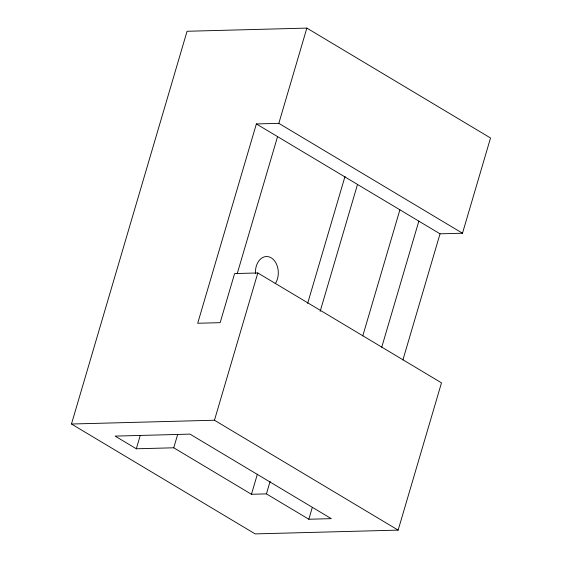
<?xml version="1.0" encoding="UTF-8"?>
<svg xmlns="http://www.w3.org/2000/svg" width="562" height="562" viewBox="0 0 562 562"><rect width="100%" height="100%" fill="white"/><g stroke="black" fill="none" stroke-linecap="round" stroke-linejoin="round"><path stroke-width="0.84" d="M71.472 424.015L187.062 31.268L306.852 28.1L490.528 137.985L462.498 233.223L440.039 233.82L256.363 123.935L197.698 323.255L220.156 322.665L234.607 273.568L257.817 272.956L441.493 382.841L398.142 530.121L255.148 533.9L71.472 424.015L214.466 420.236L398.142 530.121M136.32 448.778L173.749 447.795L251.46 494.279L266.437 493.886L308.819 519.239L331.285 518.649L189.991 434.124L115.126 436.105L136.32 448.778L140.282 435.325M173.749 447.795L177.711 434.335M256.363 123.935L278.822 123.345L306.852 28.1M237.206 273.701L277.558 136.615M214.466 420.236L257.817 272.956M251.46 494.279L257.403 474.096M307.646 303.375L345.026 176.377M266.437 493.886L270.146 481.269M320.15 311.383L357.523 184.392M308.819 519.239L312.289 507.465M362.778 335.9L399.912 209.752M381.717 347.295L418.845 221.14M402.905 359.968L440.039 233.82M278.822 123.345L462.498 233.223M255.464 273.589A16.038 11.444 88.5 0 1 270.645 257.508A16.038 11.444 88.5 0 1 275.211 283.74"/></g></svg>
